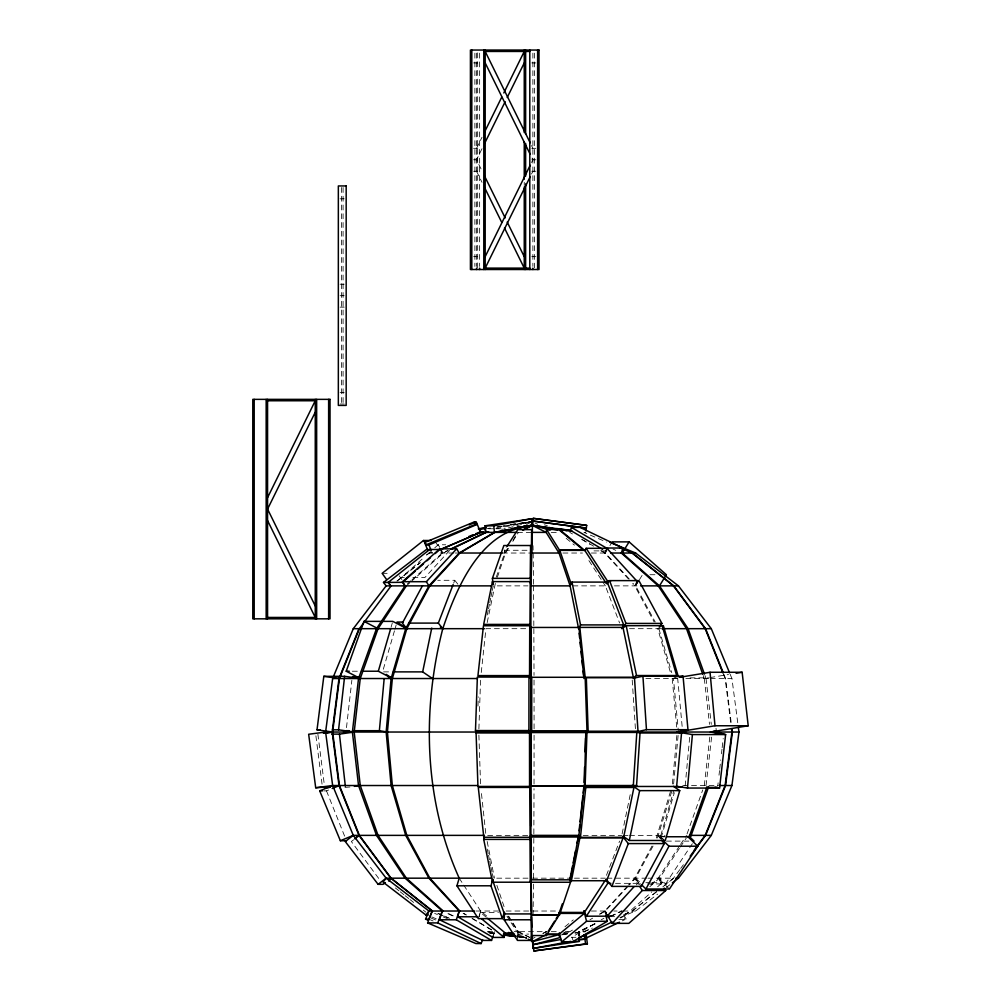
<?xml version="1.0" encoding="UTF-8"?>
<svg xmlns="http://www.w3.org/2000/svg" width="1001" height="1001" viewBox="0 0 1001 1001"><rect width="100%" height="100%" fill="white"/><g stroke="black" fill="none" stroke-linecap="round" stroke-linejoin="round"><path stroke-width="0.75" stroke-dasharray="5 3.75" d="M534.034 783.996L534.084 735.084M533.846 833.808L534.021 788.638M533.558 878.177L533.821 838.425M533.495 884.146L533.033 918.405M527.039 938.575L517.942 934.096L517.992 931.668L510.497 920.057M478.891 728.966L480.555 680.067M477.965 706.043L478.29 696.871M517.479 940.427L517.992 931.668L529.679 937.437M672.359 783.996L676.876 735.084M673.598 783.996L678.152 735.084M685.159 785.885L689.852 735.447M481.256 672.484L485.96 628.678L527.665 628.678M346.484 727.639L351.864 680.255M704.304 785.522L709.847 736.611M706.043 785.522L711.648 736.611M717.78 785.885L718.13 782.832M719.006 775.187L719.531 770.607M719.706 769.081L720.758 759.909M721.458 753.791L721.984 749.211M722.159 747.672L723.21 738.513M486.323 917.316L480.392 912.399L480.618 911.023L463.325 884.496M517.992 931.668L517.767 933.045L511.111 922.722M487.174 622.572L495.42 583.02M487.274 614.927L488.213 610.335M488.526 608.808L489.464 604.229M489.777 602.69L490.715 598.11M491.028 596.583L491.979 591.991M492.292 590.465L493.23 585.873L527.99 585.873M622.096 833.858L630.542 793.08M628.515 579.078L604.717 553.027L605.255 550.9L590.427 550.9M479.154 916.778L480.618 911.023L487.737 916.929M492.993 937.424L494.094 933.107M629.366 579.078L605.355 553.027L605.993 550.525M391.078 627.227L392.354 622.835M394.469 630.83L382.557 671.884L391.816 671.884M394.894 629.366L396.171 624.962M670.52 791.391L656.306 838.05M660.547 838.888L657.745 835.372L660.41 836.761L673.61 791.316M671.734 791.391L657.407 838.05M663.863 840.164L658.858 835.372L661.448 836.711L674.336 792.729M478.328 918.643L480.618 911.023M600.688 550.65L604.717 553.027L606.368 548.022M493.48 934.596L494.456 931.668M497.347 577.314L505.543 553.027L508.758 547.872M496.208 577.314L504.667 553.027L507.995 547.872M687.036 833.908L702.74 789.927M453.678 583.145L454.767 580.292L437.762 580.292M606.456 875.324L619.594 841.078M604.717 553.027L606.931 548.31M636.936 581.156L634.722 585.873L654.153 621.996M601.438 550.738L605.355 553.027L607.982 547.459M638.25 580.305L635.622 585.873L655.23 621.996M476.551 148.323L482.007 137.25M482.007 148.711L476.551 159.785L482.007 170.858M531.518 162.55L532.882 159.785L531.518 157.019M531.518 174.011L532.882 171.246M651.989 846.07L634.722 878.177L628.515 884.972M653.052 846.07L635.622 878.177L629.366 884.972M605.355 553.027L606.881 550.55M609.947 545.595L612.237 541.879M638.688 580.918L635.622 585.873L633.545 583.608M639.451 579.679L642.504 574.724M512.8 541.416L518.443 532.382M504.341 550.024L504.667 553.027L504.504 550.275L506.168 547.697M512.987 540.127L517.992 532.382L532.757 532.382M679.654 845.745L658.208 878.177L650.149 885.359M680.505 844.456L686.511 835.372M679.416 848.347L659.484 878.177L649.011 887.412M680.28 847.046L686.348 837.962M647.609 883.921L665.502 883.921L688.888 848.898M689.764 847.609L692.354 843.718M679.804 869.619L673.46 878.177L662.512 886.873M680.705 868.393L683.42 864.726M638.901 580.618L634.722 585.873L632.657 583.608M449.637 550.437L424.812 577.615L411.599 577.615M627.477 886.11L604.717 911.023L597.997 915.002M628.328 886.11L605.355 911.023L598.836 914.851M636.311 884.947L638.4 882.682L635.622 878.177L641.641 883.921M422.072 559.146L401.326 577.615L404.254 577.615M426.676 555.042L430.13 551.951M434.747 547.847L438.2 544.769L445.758 544.769M406.356 585.873L409.809 582.795M410.973 581.769L443.243 553.027L448.786 550.362M407.407 583.821L410.898 580.743M412.062 579.717L442.342 553.027L447.935 550.362M625.012 915.527L651.789 891.916M657.607 886.786L662.262 882.682L659.484 878.177L665.502 883.921M564.964 926.751L573.273 919.869M397.197 581.043L420.295 562.687M656.431 891.703L632.106 911.023L625.024 914.063M396.884 581.043L420.045 562.687M656.719 891.703L632.332 911.023L623.823 914.664M662.812 886.873L673.786 878.177L653.803 878.177M426.489 554.904L431.794 551.851M353.653 839.776L351.364 841.528L380.367 880.667M619.957 917.517L635.622 911.023L657.644 894.131M666.203 887.562L669.869 884.746M661.048 626.438L657.745 628.678L670.52 672.672M572.472 930.079L569.782 931.668L563.776 932.794M589.939 919.756L592.63 918.167M594.481 923.798L571.634 937.299L575.938 937.299M601.201 919.831L603.891 918.242M526.564 524.537L532.094 521.721M532.282 938.713L535.06 937.311M543.355 933.082L546.133 931.668M542.68 933.595L546.584 931.668L514.139 931.668M578.816 935.822L578.378 931.668L595.007 923.685M610.247 916.353L621.333 911.023M620.407 917.992L623.185 916.653M579.391 936.11L578.841 931.668L595.633 923.685M611.035 916.353L622.234 911.023L613.776 911.023M622.259 920.87L625.062 919.531L623.648 915.277M574.837 932.919L584.071 931.668L592.454 928.027M584.071 931.668L591.178 928.64M323.786 790.878L326.501 790.878L332.257 788.5M508.22 527.977L531.994 521.721L502.652 526.188M495.995 528.478L531.994 521.721M564.063 932.794L570.107 931.668L565.177 931.668M703.253 675.6L704.304 678.528L728.515 674.524M676.238 678.077L673.46 678.528L678.44 732.031M704.992 675.6L706.043 678.528L710.222 677.852M487.287 528.528L490.427 528.053M496.509 527.127L501.176 526.413M563.012 934.021L567.617 933.32M497.297 526.951L501.801 526.276M503.303 526.051L509.309 525.137M510.81 524.912L530.342 521.959M562.324 934.171L568.33 933.257M349.937 786.986L342.53 787.612M510.535 524.624L531.844 521.721M562.675 934.571L568.756 933.745M510.41 524.549L530.28 521.921M501.714 529.366L504.767 528.966M561.323 934.896L567.442 934.083M575.075 933.082L585.785 931.668L578.378 931.668L579.304 939.201M473.586 62.913L477.665 62.913M531.769 62.913L535.848 62.913M473.586 148.323L477.665 148.323M531.769 148.323L535.848 148.323M473.586 159.785L477.665 159.785M531.769 159.785L535.848 159.785M473.586 171.246L477.665 171.246M531.769 171.246L535.848 171.246M340.102 198.799L344.194 198.799M473.586 256.656L477.665 256.656M531.769 256.656L535.848 256.656M340.102 284.209L344.194 284.209M340.102 295.683L344.194 295.683M340.102 307.144L344.194 307.144M340.102 392.555L344.194 392.555M340.102 404.016L344.194 404.016M488.676 528.766L494.406 528.766M496.033 528.766L505.242 528.766M551.251 532.382L557.595 532.382M585.785 532.382L583.958 532.382L606.619 542.104M504.504 550.275L528.253 550.275M428.941 553.027L432.457 553.027M440.165 553.027L453.803 553.027M455.317 553.027L459.847 553.027M502.427 553.027L531.656 553.027M562.912 553.027L582.457 553.027M591.366 553.027L608.433 553.027M382.157 573.335L389.777 573.335M649.962 574.724L657.419 574.724M572.885 585.873L605.355 585.873L619.594 622.972M614.439 585.873L640.102 585.873M629.504 628.678L660.773 628.678M352.339 671.221L358.446 671.221M690.052 677.852L708.67 677.852M645.895 678.528L678.328 678.528M685.873 678.528L708.771 678.528M710.26 678.528L731.931 678.528L737.962 724.386M682.77 785.522L718.067 785.522M527.665 835.372L485.96 835.372L481.093 790.052M583.208 835.372L621.784 835.372M623.323 835.372L628.04 835.372M629.504 835.372L665.002 835.372M661.448 836.711L664.526 836.711M660.41 836.761L664.952 836.761M666.403 841.115L689.476 841.115M527.99 878.177L493.23 878.177L492.292 873.598M532.507 878.177L568.606 878.177M574.436 878.177L605.355 878.177M606.906 878.177L646.471 878.177M647.935 878.177L652.339 878.177M645.858 882.682L650.337 882.682M651.826 882.682L662.262 882.682M615.502 883.332L637.136 883.332L634.722 878.177L640.34 883.595M476.026 911.023L498.648 911.023M506.156 911.023L529.904 911.023M532.92 911.023L559.897 911.023M591.366 911.023L608.433 911.023M622.872 911.023L635.622 911.023M480.392 912.399L498.435 912.399M608.133 915.527L615.803 915.527M609.596 916.653L615.628 916.653M618.931 919.531L625.062 919.531M487.625 931.668L493.355 931.668M551.251 931.668L559.033 931.668M517.942 934.096L528.703 934.096M489.489 933.082L497.134 934.083M517.004 936.698L526.176 937.912M489.627 932.919L497.334 933.946M517.054 936.648L526.201 937.887L516.916 936.373M488.726 932.131L494.732 933.032M517.267 936.448L526.276 937.812M487.725 931.906L493.868 932.844M517.154 935.897L526.226 937.587L517.292 935.897M544.356 524.837L547.334 525.625M517.429 934.809L526.338 937.149M434.634 913.387L437.487 914.564M443.18 916.929L447.46 918.693M431.031 918.055L436.736 920.407M438.125 913.45L449.462 918.317M437.912 913.45L442.167 915.277M443.593 915.877L449.261 918.317M431.706 916.891L437.362 919.318M430.28 919.769L433.12 920.983M447.935 913.688L454.929 917.016M613.012 549.036L615.79 550.362M448.786 913.688L455.705 917.016M534.947 522.997L537.675 524.274M529.516 937.311L518.443 931.668L512.8 922.634M581.856 539.264L593.606 546.146M463.125 913.325L465.74 914.851M472.259 918.668L491.841 930.142M569.782 532.382L572.472 533.971M581.869 539.526L589.939 544.294M463.876 913.413L466.566 915.002M471.946 918.167L492.104 930.079M664.013 839.626L657.745 835.372L661.11 838.625M395.37 887.937L399.011 890.84M400.225 891.803L403.878 894.706M405.092 895.67L408.746 898.573M409.96 899.536L413.613 902.439M423.335 910.159L425.763 912.099M566.153 538.288L574.461 545.17M669.444 889.013L658.208 878.177L663.475 886.811M454.767 580.292L458.32 584.759M641.253 886.398L634.722 878.177L638.488 884.346M429.592 549.599L432.232 553.027L429.692 549.486M439.802 549.486L442.342 553.027L440.402 549.899M435.172 541.741L438.763 546.759M439.652 548.01L443.243 553.027L440.365 548.31M399.186 575.838L401.876 579.604M588.901 560.61L602.064 580.818M602.89 582.082L605.355 585.873M459.209 878.177L462.5 883.232M507.995 916.19L509.659 918.768M506.944 916.278L510.272 921.433M508.758 916.19L511.986 921.345M606.744 913.275L605.355 911.023L606.306 913.863M438.2 544.769L439.639 547.134M623.585 914.726L627.352 920.895M606.218 913.488L604.717 911.023L605.455 913.963M531.518 145.558L532.882 148.323M476.551 171.246L482.007 182.32M607.132 916.178L604.717 911.023L606.568 916.653M730.154 674.261L731.931 678.528M723.861 674.261L725.575 678.528L731.418 724.386M723.423 674.261L725.124 678.528L730.955 724.386M326.501 790.878L344.744 836.461M496.871 885.322L504.579 908.17M578.841 931.668L579.792 934.509M571.996 937.349L572.947 940.177M578.378 931.668L580.23 937.299M658.858 628.678L671.734 672.672M487.274 849.136L488.213 853.715M488.526 855.242L489.464 859.834M489.777 861.361L490.715 865.953M491.028 867.479L491.979 872.059M487.174 841.491L494.456 878.177M317.88 734.121L324.299 784.559M315.903 735.785L322.122 784.696M716.003 728.29L716.353 731.343M706.043 678.528L711.298 724.386M704.304 678.528L709.509 724.386M677.627 677.852L682.319 728.29M672.222 678.528L676.876 728.966M632.207 680.067L635.422 728.966M478.891 735.084L480.555 783.996M533.033 545.658L533.12 550.075M533.183 553.027L533.546 584.384M533.558 585.873L533.821 625.625M533.846 628.678L534.021 675.412M534.034 680.067L534.084 728.966M534.534 53.166L534.534 267.955M532.882 53.166L532.882 266.404M524.249 182.357L524.249 185.46M479.642 53.166L479.642 266.404M477.665 52.878L477.665 268.118M476.551 53.166L476.551 266.404M474.887 53.166L474.887 266.404M343.08 187.5L343.08 403.853M341.416 187.5L341.416 403.853"/><path stroke-width="1.5" d="M528.966 677.064L530.543 678.528L530.918 677.302L633.308 677.239L622.985 627.402L579.817 627.402L585.16 677.239L586.986 730.78L585.785 732.031L584.471 786.048L531.056 786.048L530.993 732.557L528.903 730.555L528.966 677.064L477.364 677.064L475.475 730.555L477.052 732.031L476.076 732.945L477.952 786.436L529.567 786.436L530.543 785.522L531.005 585.873L532.557 521.959M476.076 732.945L529.504 732.945L531.681 730.78L531.744 677.289L530.543 678.528L529.542 675.6L529.729 625.75L483.458 625.75L477.94 675.6L529.542 675.6M530.918 677.302L531.106 627.452L578.991 627.452L583.958 678.528M529.942 624.411L530.23 581.606L492.442 581.606L483.671 624.411L529.942 624.411L530.718 628.678L531.106 627.452M621.784 628.678L623.686 624.912L607.257 582.094L572.009 582.094L570.107 585.873L531.005 585.873L530.205 578.365L530.568 545.52L503.853 545.52L492.417 578.365L493.068 584.371M507.006 546.408L517.83 529.629L531.656 529.629L531.381 553.027L559.033 553.027L570.107 585.873L578.616 628.678L579.817 627.402M584.058 782.469L584.584 767.179M585.097 751.901L585.572 738.137M638 731.218L635.622 732.031L636.811 732.432L633.295 785.923L585.135 785.923L586.961 732.432L585.785 732.031L588.15 731.218L638 731.218L634.471 677.727L586.323 677.727L588.15 731.218M531.569 936.048L531.306 940.427L517.479 940.427L504.154 919.781L504.579 912.487M531.306 940.427L531.218 913.951M538.4 526.151C483.546 523.961 457.432 585.047 442.78 628.678C421.709 710.647 424.111 800.362 459.209 878.177L456.931 885.797L478.328 918.643L502.389 918.643L504.291 912.299M532.469 935.897L532.282 938.713L532.094 935.897M687.975 729.691L677.151 732.031L681.543 732.982L676.613 786.473L636.498 786.473L640.027 732.982L635.622 732.031L646.458 729.691L687.975 729.691L683.045 676.201L642.93 676.201L633.458 678.24M353.691 730.692L379.366 730.692L384.159 678.728M459.847 911.023L429.842 878.177L406.819 835.372L392.354 785.522L387.412 732.031L392.354 678.528L406.819 628.678L429.842 585.873L459.847 553.027L494.794 532.382L530.78 525.625M687.474 788.05L692.417 734.559L725.637 734.559L719.569 788.05L687.474 788.05L676.801 786.285M579.104 830.843L579.742 824.799M580.067 821.771L582.82 796.095M583.145 793.08L583.796 787.036M636.498 786.473L632.106 785.522L633.933 787.474L623.61 837.324L580.442 837.324L578.616 835.372L530.718 835.372L530.943 836.098L578.828 836.098L584.184 786.248L530.768 786.248L530.543 785.522L529.892 787.424L530.08 837.274L483.808 837.274L478.29 787.424L529.892 787.424M580.442 837.324L585.785 787.474L583.958 785.522L636.736 785.522M332.407 729.817L338.563 729.817L344.632 676.326L360.26 678.528L378.053 628.678L406.356 585.873M422.522 585.648L402.377 623.097L406.819 628.678L392.78 621.371L364.014 621.371L346.221 671.221L360.26 678.528L354.191 732.031L360.26 785.522L378.053 835.372L406.356 878.177L443.243 911.023M432.457 911.023L391.116 878.177L359.384 835.372L339.439 785.522L332.645 732.031L317.017 729.817L323.811 676.326L344.632 676.326M323.786 733.283L332.645 732.031L339.439 678.528L359.384 628.678L391.116 585.873M491.679 585.873L386.136 585.873L353.29 628.678L332.645 678.528L325.6 732.031L332.645 785.522L353.29 835.372L386.136 878.177L428.941 911.023L474.499 911.023M585.96 530.98L586.699 525.387L533.208 518.343L532.282 525.337L523.185 529.817M672.322 882.869L678.44 878.177L711.286 835.372L731.931 785.522L738.976 732.031L738.363 727.439M546.596 529.504L559.496 550.15L584.421 550.15L559.496 529.504L546.596 529.504L546.133 532.382L559.033 553.027L559.822 550.35L584.747 550.35L606.156 583.195M559.033 553.027L559.496 550.15M530.743 838.425L531.005 878.177L530.267 882.206L492.492 882.206L483.708 839.401L484.209 836.711M492.492 882.206L492.98 879.516M530.267 882.206L529.992 839.401L530.718 835.372L531.281 879.816L570.382 879.816L578.616 835.372L577.089 843.017M492.917 881.08L504.354 913.926L531.068 913.926L531.005 878.177L531.781 915.102L559.434 915.102L570.507 882.256L570.107 878.177L572.534 865.953M573.148 862.887L575.575 850.662M579.892 837.912L623.06 837.912L606.644 880.73L571.396 880.73L579.892 837.912L578.616 835.372L578.828 836.098M432.457 678.528L422.672 671.884L431.744 628.077M673.473 786.373L679.729 790.627L665.265 840.477L629.304 840.477L639.626 790.627L632.106 785.522L633.295 785.923M505.167 933.107L504.079 937.424L492.993 937.424L457.745 916.778L459.209 911.023L428.941 878.177L405.718 835.372L391.116 785.522L386.136 732.031L391.116 678.528L405.718 628.678L428.941 585.873L459.209 553.027L494.456 532.382L532.282 525.337L571.796 530.73M361.511 671.221L378.315 671.221L390.653 628.703M570.107 585.873L570.908 583.195L559.822 550.35M502.389 918.643L490.953 885.797L492.842 879.454M578.991 627.452L578.616 628.678L580.517 624.912L572.009 582.094M570.195 531.131L571.433 527.377L580.029 527.377L622.972 548.022L621.333 553.027L658.208 585.873L686.511 628.678L702.74 674.136M493.005 936.048L491.541 940.427L482.807 940.427L439.426 919.781L442.342 911.023L405.08 878.177L376.489 835.372L358.521 785.522L352.39 732.031L358.521 678.528L376.489 628.678L405.08 585.873L402.502 581.694L439.764 548.848L456.631 548.848L459.209 553.027L502.427 553.027M439.426 919.781L456.293 919.781L459.209 911.023M559.922 910.985L562.337 903.853M530.08 837.274L530.718 835.372M706.969 786.911L689.188 836.761L666.466 836.761M690.677 836.711L708.645 786.861M440.34 627.026L442.78 628.678L438.338 623.097L453.128 584.571M661.473 840.064L664.276 843.58L641.253 886.398L611.886 886.398L628.315 843.58L622.722 836.548M482.657 939.601L481.118 943.555L475.888 943.555L427.627 922.909L432.232 911.023L390.79 878.177L358.984 835.372L339.001 785.522L332.182 732.031L339.001 678.528L358.984 628.678M427.627 922.909L437.737 922.909L442.342 911.023M428.415 920.344L425.575 919.156L428.941 911.023L425.9 914.989L383.083 882.144L386.136 878.177L491.679 878.177M432.232 911.023L428.866 919.156L425.575 919.156M585.059 550.675L586.161 548.31L606.931 548.31L636.936 581.156M606.468 583.52L607.569 581.156L586.161 548.31M267.567 497.635L315.252 400.763L267.567 400.763M315.252 412.224L267.567 509.096L315.252 605.968M484.722 131.719L501.764 97.11M503.803 92.968L524.249 51.451M484.722 143.181L505.167 101.664M507.207 97.51L524.249 62.913M485.185 256.656L530.155 165.315M485.185 268.118L530.155 176.777M645.945 889.013L668.968 846.208L697.735 846.208L669.444 889.013L645.945 889.013L641.453 884.684M659.484 585.873L666.366 574.724L629.103 541.879L622.234 553.027L659.484 585.873L688.075 628.678L704.466 674.136M548.123 931.468L554.579 921.145M556.181 918.568L558.608 914.689M559.234 914.901L531.581 914.901L532.019 935.547L546.333 935.547L559.234 914.901L559.096 912.324L559.434 915.102M559.446 912.424L584.371 912.424L604.954 880.83M559.396 933.145L561.624 941.941L586.548 921.283L583.958 911.023L586.373 916.178L607.77 883.332L610.86 883.332M694.306 850.049L705.179 835.372L725.124 785.522L731.931 732.031L731.543 728.966M690.139 856.168L705.58 835.372L725.575 785.522L732.394 732.031L731.994 728.966M388.826 881.155L391.116 878.177L388.826 879.942M607.031 583.771L609.534 580.618L638.901 580.618L661.924 623.423L659.421 626.576M622.622 627.627L625.963 623.423L661.924 623.423M634.033 886.723L607.132 916.178L586.373 916.178M606.981 914.726L612.237 923.36L642.242 890.515L665.74 890.515L664.226 888.05M402.502 581.694L426.363 581.694L456.631 548.848M665.74 890.515L628.853 923.36L612.237 923.36M386.136 585.873L383.496 582.444L402.54 582.332L415.352 571.045M417.68 568.993L423.498 563.863M426.989 560.785L430.48 557.707M435.147 553.603L439.802 549.486L429.692 549.486L388.15 582.444L390.79 585.873L388.25 582.332M431.206 540.49L423.498 540.49L382.157 573.335L386.636 579.604M383.496 582.444L426.301 549.599L429.592 549.599M484.446 835.372L353.29 835.372L345.257 841.528L378.103 884.333L383.083 884.333L385.385 882.582M354.804 838.888L359.384 835.372L356.506 836.561M378.103 884.333L386.136 878.177M622.885 627.94L626.188 625.7L663.363 625.65L677.965 675.487L675.713 677.014M633.208 677.79L636.511 675.537L676.626 675.537L662.149 625.7M674.424 677.039L676.626 675.537M605.83 915.427L607.307 921.283L572.372 941.941L561.624 941.941M522.597 530.267L530.905 526.038M531.956 936.035L532.332 941.678L544.894 935.334M451.551 549.036L486.186 532.382M580.23 937.299L612.099 921.984M450.738 549.036L485.723 532.382L488.726 531.931M585.873 938.187L619.469 922.196M469.181 524.912L474.837 522.472M442.379 548.773L480.618 532.382L483.546 531.969M428.916 545.019L477.177 524.374L475.475 524.374L425.625 545.019L428.916 545.019L431.131 550.362M442.167 548.773L480.493 532.382L480.055 528.766L480.493 532.382L476.263 521.871L474.436 521.871L424.587 542.517L427.852 550.4M468.818 536.511L473.098 534.747M475.938 533.558L481.844 531.981M346.446 840.727L340.353 840.727L319.707 790.878L332.645 785.522L477.502 785.522M332.257 788.5L339.439 785.522L333.283 786.336M340.353 840.727L353.29 835.372M532.432 941.678L559.184 934.634L546.283 934.634M586.136 934.421L587.387 943.905L533.896 950.95L532.469 940.089L532.77 944.769L559.521 937.724L559.159 933.182M678.978 677.076L683.045 676.201M532.77 944.769L561.261 939.413M533.208 946.245L532.469 940.227L533.295 948.397L570.795 941.353M485.96 527.765L478.315 528.766L485.285 528.766L485.723 532.382L485.035 525.813L493.768 525.813L531.594 518.768L532.282 525.337L546.133 532.382L531.819 532.382L531.656 529.629M679.779 677.277L710.047 672.272L742.141 672.272L748.21 725.763L710.372 732.031L725.637 734.559M736.085 673.273L742.141 672.272M748.21 725.763L714.989 725.763L677.151 732.031L692.417 734.559M512.312 528.39L532.282 525.337L538.288 526.251M533.295 948.397L579.391 941.353L578.953 937.199M485.035 525.813L531.594 518.768M517.267 527.615L532.282 525.337L569.156 530.968M331.744 734.121L339.439 734.121L354.191 732.031L338.563 729.817M330.58 786.773L324.687 787.612L329.141 787.612M336.486 785.935L339.439 785.522M354.367 786.361L360.26 785.522M480.142 528.766L486.136 527.94M517.092 527.414L520.095 527.001L517.004 527.352M578.803 940.027L584.884 939.201L584.321 934.684L585.572 943.905L587.387 943.905M533.896 950.95L585.572 943.905M323.398 733.245L332.645 732.031M738.976 732.031L325.6 732.031L308.658 734.259L315.703 787.749L332.645 785.522M330.205 786.736L315.703 787.749M484.246 51.451L529.804 51.451M484.246 268.118L529.804 268.118M586.699 525.387L533.208 518.343M478.791 532.382L517.004 532.382M612.237 541.879L629.103 541.879M622.972 548.022L606.368 548.022L571.433 527.377M610.76 553.027L635.622 553.027L678.44 585.873L711.286 628.678L729.566 672.835M492.417 578.365L530.205 578.365M607.569 581.156L610.66 581.156M640.59 585.873L678.44 585.873M267.567 617.442L315.252 617.442L267.567 520.558M403.278 622.034L397.034 622.034L406.819 628.678M408.633 623.097L438.338 623.097M580.517 624.912L623.686 624.912M353.29 628.678L484.446 628.678M661.936 628.678L711.286 628.678M346.221 671.221L349.286 671.221M393.355 671.884L422.672 671.884M359.847 677.202L352.214 677.202L360.26 678.528M332.645 678.528L477.502 678.528M317.017 729.817L320.095 729.817M475.475 730.555L528.903 730.555M349.161 730.692L346.146 730.692L348.823 731.143M531.681 730.78L586.986 730.78M713.288 731.343L716.353 731.343L712.174 732.031L723.736 733.921L719.131 733.921M586.961 732.432L636.811 732.432M530.993 732.557L586.286 732.557M640.027 732.982L681.543 732.982M719.181 785.522L731.931 785.522M674.887 786.911L682.532 786.911M585.785 787.474L633.933 787.474M706.744 787.412L717.604 787.412M639.626 790.627L679.729 790.627M319.707 790.878L322.422 790.878M689.539 835.372L711.286 835.372M530.993 837.011L578.878 837.011M483.708 839.401L529.992 839.401M628.315 843.58L664.276 843.58M675.95 878.177L678.44 878.177M531.406 882.256L570.507 882.256M456.931 885.797L490.953 885.797M559.409 913.4L584.334 913.4L559.409 934.046L546.508 934.046M425.9 914.989L428.24 914.989M457.745 916.778L477.615 916.778M606.568 916.653L609.596 916.653M504.154 919.781L530.868 919.781M586.548 921.283L607.307 921.283M513.1 933.045L505.317 933.045L487.512 918.305M579.304 939.201L584.884 939.201M573.661 941.353L579.391 941.353M549.099 527.552L552.152 527.952M556.744 528.553L567.442 529.967M515.477 936.498L503.24 934.896L515.565 936.435M323.811 676.326L339.439 678.528M548.811 527.84L551.814 528.29M556.318 528.978L559.321 529.429M562.324 529.879L566.829 530.568M503.753 934.396L515.765 936.223M504.629 934.496L507.707 934.959M510.773 935.434L515.377 936.135M388.325 677.865L392.354 678.528L386.223 674.374M379.366 730.692L387.412 732.031M714.989 787.287L719.569 788.05M503.541 933.357L515.64 935.622M557.782 530.13L532.282 525.337L523.11 526.551L532.282 525.337L550.112 530.029M508.508 932.457L514.451 934.021M585.135 785.923L583.958 785.522L584.471 786.048M609.997 542.417L635.622 553.027M619.556 547.56L632.106 553.027L673.46 585.873L705.179 628.678L722.847 672.835M437.737 922.909L481.118 943.555M528.34 939.213L532.244 941.14M364.014 621.371L378.053 628.678M378.315 671.221L392.354 678.528M456.293 919.781L491.541 940.427M602.564 549.311L570.32 530.255L559.572 530.255L582.119 548.936M623.035 836.223L629.304 840.477M632.332 553.027L673.786 585.873L705.58 628.678L723.285 672.835M481.519 918.743L504.079 937.424M689.076 836.335L694.093 841.115M687.637 836.461L697.735 846.208M663.363 840.79L668.968 846.208M531.056 786.048L530.543 785.522L530.693 826.025M606.293 879.353L611.886 886.398M402.54 582.332L405.08 585.873M423.498 540.49L426.188 544.244M426.363 581.694L428.941 585.873M639.989 886.811L642.242 890.515M570.382 879.816L570.107 878.177L571.396 880.73M485.185 51.451L530.155 142.78M485.185 62.913L530.155 154.242M484.722 176.389L505.167 217.905M507.207 222.059L524.249 256.656M484.722 187.85L501.764 222.447M504.491 227.99L524.249 268.118M605.968 879.466L607.77 883.332M474.436 521.871L475.525 524.499M609.534 580.618L625.963 623.423M529.729 625.75L530.718 628.678M583.958 911.023L584.371 912.424M570.107 878.177L570.52 879.579M626.188 625.7L636.511 675.537M530.23 581.606L531.005 585.873M492.442 581.606L492.967 584.459M531.281 879.816L531.005 878.177L531.381 911.023M532.469 940.189L533.558 949.073M339.439 734.121L345.332 786.085M530.568 545.52L531.381 553.027M579.104 633.22L579.579 637.75M580.067 642.279L580.555 646.809M581.043 651.338L581.694 657.382M582.019 660.41L582.657 666.453M583.145 670.983L583.633 675.512M493.768 525.813L494.456 532.382M710.047 672.272L714.989 725.763M642.93 676.201L646.458 729.691M546.196 932.97L546.333 935.547M532.094 521.721L532.282 525.337L532.219 521.709M531.506 916.929L531.719 927.251M530.768 786.248L530.943 836.098M529.504 732.945L529.567 786.436M537.625 50.05L537.625 269.519M532.882 268.118L532.882 269.519M529.792 50.05L529.792 269.519M525.638 50.05L525.638 134.096M525.638 143.443L525.638 176.126M525.638 183.909L525.638 269.519M524.249 50.05L524.249 132.545M524.249 141.879L524.249 179.242M524.249 187.024L524.249 269.519M485.185 50.05L485.185 269.519M483.796 50.05L483.796 269.519M479.642 268.118L479.642 269.519M476.551 268.118L476.551 269.519M471.809 50.05L471.809 269.519M328.628 399.361L328.628 618.831M316.654 399.361L316.654 618.831M315.252 399.361L315.252 618.831M267.567 399.361L267.567 618.831M266.166 399.361L266.166 618.831M254.191 399.361L254.191 618.831M539.013 50.05L470.42 50.05L470.42 269.519L539.013 269.519L539.013 50.05M346.171 185.948L338.338 185.948L338.338 405.405L346.171 405.405L346.171 185.948M330.03 399.361L252.79 399.361L252.79 618.831L330.03 618.831L330.03 399.361M586.348 528.078L532.845 521.033L586.348 528.078M505.543 532.382L505.342 529.967L505.543 532.382"/></g></svg>
